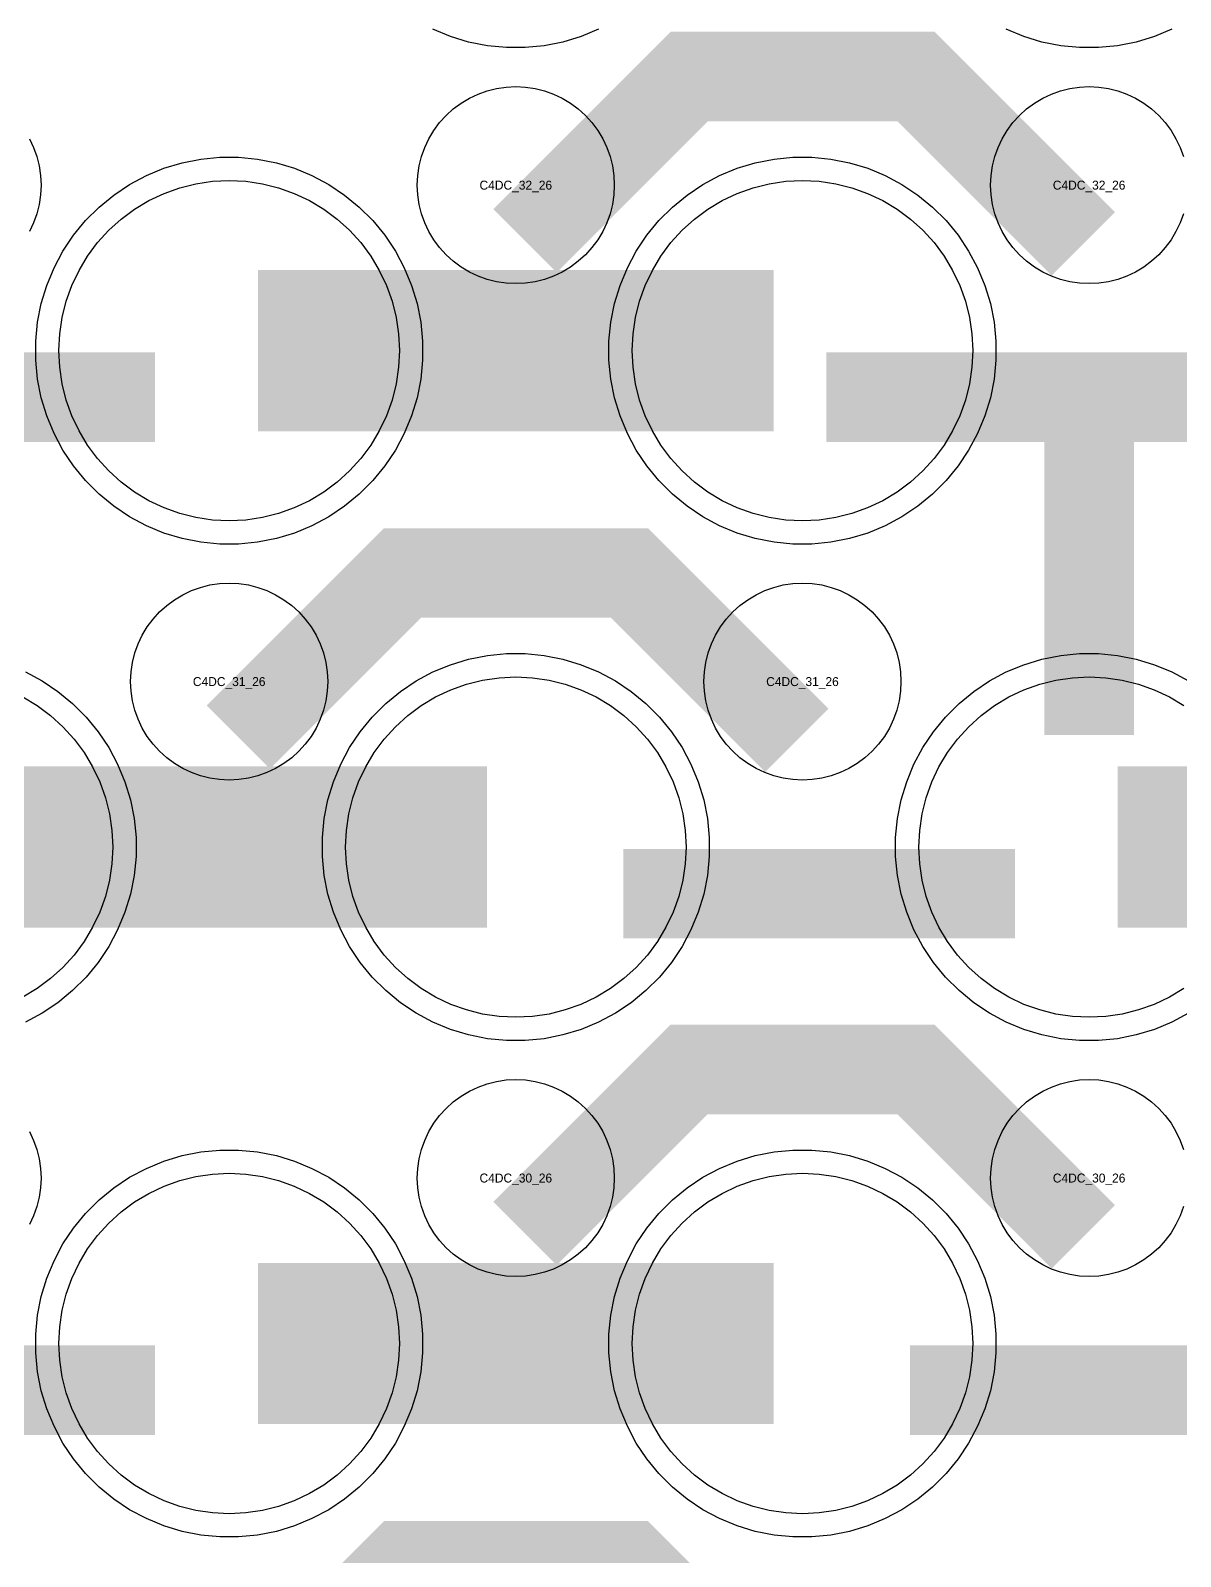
# Model space of a CAD drawing. Extents: x -11880 to 11880, y -14992 to 14992.
# Drawn here: x -3735.4 to -3414.5, y -10742.1 to -10316.2 of the extents above; entities that cross this region are included whole.
import ezdxf
from ezdxf.enums import TextEntityAlignment as Align

# ---------------------------------------------------------------- set-up
doc = ezdxf.new("R2010")
doc.units = 0
doc.header["$MEASUREMENT"] = 0
for name, color, linetype in [('GDS_775_DT_237', 138, 'CONTINUOUS'), ('RDL1_FS', 34, 'CONTINUOUS'), ('RDL_BS', 160, 'CONTINUOUS')]:
    doc.layers.add(name, color=color, linetype=linetype)

msp = doc.modelspace()

# ---------------------------------------------------------------- linework, layer by layer
at = {"layer": 'RDL1_FS', "color": 240, "true_color": 0xed1f24}
for points in [[(-3680, -10453.024), (-3684.657, -10452.795), (-3689.268, -10452.111), (-3693.791, -10450.979), (-3698.181, -10449.407), (-3702.395, -10447.415), (-3706.395, -10445.017), (-3710.14, -10442.239), (-3713.594, -10439.109), (-3716.724, -10435.655), (-3719.502, -10431.91), (-3721.9, -10427.91), (-3723.892, -10423.696), (-3725.464, -10419.306), (-3726.596, -10414.783), (-3727.28, -10410.172), (-3727.509, -10405.515), (-3727.28, -10400.858), (-3726.596, -10396.247), (-3725.464, -10391.724), (-3723.892, -10387.334), (-3721.9, -10383.12), (-3719.502, -10379.12), (-3716.724, -10375.375), (-3713.594, -10371.921), (-3710.14, -10368.791), (-3706.395, -10366.013), (-3702.395, -10363.615), (-3698.181, -10361.623), (-3693.791, -10360.051), (-3689.268, -10358.919), (-3684.657, -10358.235), (-3680, -10358.006), (-3675.343, -10358.235), (-3670.732, -10358.919), (-3666.209, -10360.051), (-3661.819, -10361.623), (-3657.605, -10363.615), (-3653.605, -10366.013), (-3649.86, -10368.791), (-3646.406, -10371.921), (-3643.276, -10375.375), (-3640.498, -10379.12), (-3638.1, -10383.12), (-3636.108, -10387.334), (-3634.536, -10391.724), (-3633.404, -10396.247), (-3632.72, -10400.858), (-3632.491, -10405.515), (-3632.72, -10410.172), (-3633.404, -10414.783), (-3634.536, -10419.306), (-3636.108, -10423.696), (-3638.1, -10427.91), (-3640.498, -10431.91), (-3643.276, -10435.655), (-3646.406, -10439.109), (-3649.86, -10442.239), (-3653.605, -10445.017), (-3657.605, -10447.415), (-3661.819, -10449.407), (-3666.209, -10450.979), (-3670.732, -10452.111), (-3675.343, -10452.795)], [(-3520, -10453.024), (-3524.657, -10452.795), (-3529.268, -10452.111), (-3533.791, -10450.979), (-3538.181, -10449.407), (-3542.395, -10447.415), (-3546.395, -10445.017), (-3550.14, -10442.239), (-3553.594, -10439.109), (-3556.724, -10435.655), (-3559.502, -10431.91), (-3561.9, -10427.91), (-3563.892, -10423.696), (-3565.464, -10419.306), (-3566.596, -10414.783), (-3567.28, -10410.172), (-3567.509, -10405.515), (-3567.28, -10400.858), (-3566.596, -10396.247), (-3565.464, -10391.724), (-3563.892, -10387.334), (-3561.9, -10383.12), (-3559.502, -10379.12), (-3556.724, -10375.375), (-3553.594, -10371.921), (-3550.14, -10368.791), (-3546.395, -10366.013), (-3542.395, -10363.615), (-3538.181, -10361.623), (-3533.791, -10360.051), (-3529.268, -10358.919), (-3524.657, -10358.235), (-3520, -10358.006), (-3515.343, -10358.235), (-3510.732, -10358.919), (-3506.209, -10360.051), (-3501.819, -10361.623), (-3497.605, -10363.615), (-3493.605, -10366.013), (-3489.86, -10368.791), (-3486.406, -10371.921), (-3483.276, -10375.375), (-3480.498, -10379.12), (-3478.1, -10383.12), (-3476.108, -10387.334), (-3474.536, -10391.724), (-3473.404, -10396.247), (-3472.72, -10400.858), (-3472.491, -10405.515), (-3472.72, -10410.172), (-3473.404, -10414.783), (-3474.536, -10419.306), (-3476.108, -10423.696), (-3478.1, -10427.91), (-3480.498, -10431.91), (-3483.276, -10435.655), (-3486.406, -10439.109), (-3489.86, -10442.239), (-3493.605, -10445.017), (-3497.605, -10447.415), (-3501.819, -10449.407), (-3506.209, -10450.979), (-3510.732, -10452.111), (-3515.343, -10452.795)], [(-3600, -10591.589), (-3604.657, -10591.36), (-3609.268, -10590.676), (-3613.791, -10589.544), (-3618.181, -10587.972), (-3622.395, -10585.98), (-3626.395, -10583.582), (-3630.14, -10580.804), (-3633.594, -10577.674), (-3636.724, -10574.22), (-3639.502, -10570.475), (-3641.9, -10566.475), (-3643.892, -10562.261), (-3645.464, -10557.871), (-3646.596, -10553.348), (-3647.28, -10548.737), (-3647.509, -10544.08), (-3647.28, -10539.423), (-3646.596, -10534.812), (-3645.464, -10530.289), (-3643.892, -10525.899), (-3641.9, -10521.685), (-3639.502, -10517.685), (-3636.724, -10513.94), (-3633.594, -10510.486), (-3630.14, -10507.356), (-3626.395, -10504.578), (-3622.395, -10502.18), (-3618.181, -10500.188), (-3613.791, -10498.616), (-3609.268, -10497.484), (-3604.657, -10496.8), (-3600, -10496.571), (-3595.343, -10496.8), (-3590.732, -10497.484), (-3586.209, -10498.616), (-3581.819, -10500.188), (-3577.605, -10502.18), (-3573.605, -10504.578), (-3569.86, -10507.356), (-3566.406, -10510.486), (-3563.276, -10513.94), (-3560.498, -10517.685), (-3558.1, -10521.685), (-3556.108, -10525.899), (-3554.536, -10530.289), (-3553.404, -10534.812), (-3552.72, -10539.423), (-3552.491, -10544.08), (-3552.72, -10548.737), (-3553.404, -10553.348), (-3554.536, -10557.871), (-3556.108, -10562.261), (-3558.1, -10566.475), (-3560.498, -10570.475), (-3563.276, -10574.22), (-3566.406, -10577.674), (-3569.86, -10580.804), (-3573.605, -10583.582), (-3577.605, -10585.98), (-3581.819, -10587.972), (-3586.209, -10589.544), (-3590.732, -10590.676), (-3595.343, -10591.36)]]:
    msp.add_lwpolyline(points, close=True, dxfattribs=at)
for points in [[(-3671.998, -10405.515, 45, 45, 0), (-3599.998, -10405.515, 45, 45, 0)], [(-3599.998, -10405.515, 45, 45, 0), (-3527.998, -10405.515, 45, 45, 0)], [(-3751.998, -10544.08, 45, 45, 0), (-3679.998, -10544.08, 45, 45, 0)], [(-3679.998, -10544.08, 45, 45, 0), (-3607.998, -10544.08, 45, 45, 0)], [(-3431.998, -10544.08, 45, 45, 0), (-3359.998, -10544.08, 45, 45, 0)]]:
    msp.add_lwpolyline(points, format="xyseb", dxfattribs=at)
for points in [[(-3413.605, -10583.582), (-3417.605, -10585.98), (-3421.819, -10587.972), (-3426.209, -10589.544), (-3430.732, -10590.676), (-3435.343, -10591.36), (-3440, -10591.589), (-3444.657, -10591.36), (-3449.268, -10590.676), (-3453.791, -10589.544), (-3458.181, -10587.972), (-3462.395, -10585.98), (-3466.395, -10583.582), (-3470.14, -10580.804), (-3473.594, -10577.674), (-3476.724, -10574.22), (-3479.502, -10570.475), (-3481.9, -10566.475), (-3483.892, -10562.261), (-3485.464, -10557.871), (-3486.596, -10553.348), (-3487.28, -10548.737), (-3487.509, -10544.08), (-3487.28, -10539.423), (-3486.596, -10534.812), (-3485.464, -10530.289), (-3483.892, -10525.899), (-3481.9, -10521.685), (-3479.502, -10517.685), (-3476.724, -10513.94), (-3473.594, -10510.486), (-3470.14, -10507.356), (-3466.395, -10504.578), (-3462.395, -10502.18), (-3458.181, -10500.188), (-3453.791, -10498.616), (-3449.268, -10497.484), (-3444.657, -10496.8), (-3440, -10496.571), (-3435.343, -10496.8), (-3430.732, -10497.484), (-3426.209, -10498.616), (-3421.819, -10500.188), (-3417.605, -10502.18), (-3413.605, -10504.578)], [(-3737.605, -10502.18), (-3733.605, -10504.578), (-3729.86, -10507.356), (-3726.406, -10510.486), (-3723.276, -10513.94), (-3720.498, -10517.685), (-3718.1, -10521.685), (-3716.108, -10525.899), (-3714.536, -10530.289), (-3713.404, -10534.812), (-3712.72, -10539.423), (-3712.491, -10544.08), (-3712.72, -10548.737), (-3713.404, -10553.348), (-3714.536, -10557.871), (-3716.108, -10562.261), (-3718.1, -10566.475), (-3720.498, -10570.475), (-3723.276, -10574.22), (-3726.406, -10577.674), (-3729.86, -10580.804), (-3733.605, -10583.582), (-3737.605, -10585.98)]]:
    msp.add_lwpolyline(points, dxfattribs=at)
at = {"layer": 'RDL1_FS'}
for points in [[(-3680, -10730.149), (-3684.657, -10729.92), (-3689.268, -10729.236), (-3693.791, -10728.104), (-3698.181, -10726.532), (-3702.395, -10724.54), (-3706.395, -10722.142), (-3710.14, -10719.364), (-3713.594, -10716.234), (-3716.724, -10712.78), (-3719.502, -10709.035), (-3721.9, -10705.035), (-3723.892, -10700.821), (-3725.464, -10696.431), (-3726.596, -10691.908), (-3727.28, -10687.297), (-3727.509, -10682.64), (-3727.28, -10677.983), (-3726.596, -10673.372), (-3725.464, -10668.849), (-3723.892, -10664.459), (-3721.9, -10660.245), (-3719.502, -10656.245), (-3716.724, -10652.5), (-3713.594, -10649.046), (-3710.14, -10645.916), (-3706.395, -10643.138), (-3702.395, -10640.74), (-3698.181, -10638.748), (-3693.791, -10637.176), (-3689.268, -10636.044), (-3684.657, -10635.36), (-3680, -10635.131), (-3675.343, -10635.36), (-3670.732, -10636.044), (-3666.209, -10637.176), (-3661.819, -10638.748), (-3657.605, -10640.74), (-3653.605, -10643.138), (-3649.86, -10645.916), (-3646.406, -10649.046), (-3643.276, -10652.5), (-3640.498, -10656.245), (-3638.1, -10660.245), (-3636.108, -10664.459), (-3634.536, -10668.849), (-3633.404, -10673.372), (-3632.72, -10677.983), (-3632.491, -10682.64), (-3632.72, -10687.297), (-3633.404, -10691.908), (-3634.536, -10696.431), (-3636.108, -10700.821), (-3638.1, -10705.035), (-3640.498, -10709.035), (-3643.276, -10712.78), (-3646.406, -10716.234), (-3649.86, -10719.364), (-3653.605, -10722.142), (-3657.605, -10724.54), (-3661.819, -10726.532), (-3666.209, -10728.104), (-3670.732, -10729.236), (-3675.343, -10729.92)], [(-3520, -10730.149), (-3524.657, -10729.92), (-3529.268, -10729.236), (-3533.791, -10728.104), (-3538.181, -10726.532), (-3542.395, -10724.54), (-3546.395, -10722.142), (-3550.14, -10719.364), (-3553.594, -10716.234), (-3556.724, -10712.78), (-3559.502, -10709.035), (-3561.9, -10705.035), (-3563.892, -10700.821), (-3565.464, -10696.431), (-3566.596, -10691.908), (-3567.28, -10687.297), (-3567.509, -10682.64), (-3567.28, -10677.983), (-3566.596, -10673.372), (-3565.464, -10668.849), (-3563.892, -10664.459), (-3561.9, -10660.245), (-3559.502, -10656.245), (-3556.724, -10652.5), (-3553.594, -10649.046), (-3550.14, -10645.916), (-3546.395, -10643.138), (-3542.395, -10640.74), (-3538.181, -10638.748), (-3533.791, -10637.176), (-3529.268, -10636.044), (-3524.657, -10635.36), (-3520, -10635.131), (-3515.343, -10635.36), (-3510.732, -10636.044), (-3506.209, -10637.176), (-3501.819, -10638.748), (-3497.605, -10640.74), (-3493.605, -10643.138), (-3489.86, -10645.916), (-3486.406, -10649.046), (-3483.276, -10652.5), (-3480.498, -10656.245), (-3478.1, -10660.245), (-3476.108, -10664.459), (-3474.536, -10668.849), (-3473.404, -10673.372), (-3472.72, -10677.983), (-3472.491, -10682.64), (-3472.72, -10687.297), (-3473.404, -10691.908), (-3474.536, -10696.431), (-3476.108, -10700.821), (-3478.1, -10705.035), (-3480.498, -10709.035), (-3483.276, -10712.78), (-3486.406, -10716.234), (-3489.86, -10719.364), (-3493.605, -10722.142), (-3497.605, -10724.54), (-3501.819, -10726.532), (-3506.209, -10728.104), (-3510.732, -10729.236), (-3515.343, -10729.92)]]:
    msp.add_lwpolyline(points, close=True, dxfattribs=at)
for points in [[(-3671.998, -10682.64, 45, 45, 0), (-3599.998, -10682.64, 45, 45, 0)], [(-3599.998, -10682.64, 45, 45, 0), (-3527.998, -10682.64, 45, 45, 0)]]:
    msp.add_lwpolyline(points, format="xyseb", dxfattribs=at)
at = {"layer": 'RDL_BS'}
for points in [[(-3576.885, -10315.825), (-3581.795, -10317.856), (-3586.835, -10319.387), (-3592.062, -10320.433), (-3597.356, -10320.95), (-3602.644, -10320.95), (-3607.938, -10320.433), (-3613.165, -10319.387), (-3618.205, -10317.856), (-3623.115, -10315.825)], [(-3416.885, -10315.825), (-3421.795, -10317.856), (-3426.835, -10319.387), (-3432.062, -10320.433), (-3437.356, -10320.95), (-3442.644, -10320.95), (-3447.938, -10320.433), (-3453.165, -10319.387), (-3458.205, -10317.856), (-3463.115, -10315.825)], [(-3413.691, -10367.311), (-3414.598, -10369.846), (-3415.75, -10372.283), (-3417.143, -10374.607), (-3418.746, -10376.77), (-3420.558, -10378.769), (-3422.557, -10380.581), (-3424.72, -10382.184), (-3427.044, -10383.577), (-3429.481, -10384.729), (-3432.016, -10385.636), (-3434.635, -10386.293), (-3437.307, -10386.689), (-3440, -10386.821), (-3442.693, -10386.689), (-3445.365, -10386.293), (-3447.984, -10385.636), (-3450.519, -10384.729), (-3452.956, -10383.577), (-3455.28, -10382.184), (-3457.443, -10380.581), (-3459.442, -10378.769), (-3461.254, -10376.77), (-3462.857, -10374.607), (-3464.25, -10372.283), (-3465.402, -10369.846), (-3466.309, -10367.311), (-3466.966, -10364.692), (-3467.362, -10362.02), (-3467.494, -10359.327), (-3467.362, -10356.634), (-3466.966, -10353.962), (-3466.309, -10351.343), (-3465.402, -10348.808), (-3464.25, -10346.371), (-3462.857, -10344.047), (-3461.254, -10341.884), (-3459.442, -10339.885), (-3457.443, -10338.073), (-3455.28, -10336.47), (-3452.956, -10335.077), (-3450.519, -10333.925), (-3447.984, -10333.018), (-3445.365, -10332.361), (-3442.693, -10331.965), (-3440, -10331.833), (-3437.307, -10331.965), (-3434.635, -10332.361), (-3432.016, -10333.018), (-3429.481, -10333.925), (-3427.044, -10335.077), (-3424.72, -10336.47), (-3422.557, -10338.073), (-3420.558, -10339.885), (-3418.746, -10341.884), (-3417.143, -10344.047), (-3415.75, -10346.371), (-3414.598, -10348.808), (-3413.691, -10351.343)], [(-3735.75, -10346.371), (-3734.598, -10348.808), (-3733.691, -10351.343), (-3733.034, -10353.962), (-3732.638, -10356.634), (-3732.506, -10359.327), (-3732.638, -10362.02), (-3733.034, -10364.692), (-3733.691, -10367.311), (-3734.598, -10369.846), (-3735.75, -10372.283)], [(-3413.691, -10644.436), (-3414.598, -10646.971), (-3415.75, -10649.408), (-3417.143, -10651.732), (-3418.746, -10653.895), (-3420.558, -10655.894), (-3422.557, -10657.706), (-3424.72, -10659.309), (-3427.044, -10660.702), (-3429.481, -10661.854), (-3432.016, -10662.761), (-3434.635, -10663.418), (-3437.307, -10663.814), (-3440, -10663.946), (-3442.693, -10663.814), (-3445.365, -10663.418), (-3447.984, -10662.761), (-3450.519, -10661.854), (-3452.956, -10660.702), (-3455.28, -10659.309), (-3457.443, -10657.706), (-3459.442, -10655.894), (-3461.254, -10653.895), (-3462.857, -10651.732), (-3464.25, -10649.408), (-3465.402, -10646.971), (-3466.309, -10644.436), (-3466.966, -10641.817), (-3467.362, -10639.145), (-3467.494, -10636.452), (-3467.362, -10633.759), (-3466.966, -10631.087), (-3466.309, -10628.468), (-3465.402, -10625.933), (-3464.25, -10623.496), (-3462.857, -10621.172), (-3461.254, -10619.009), (-3459.442, -10617.01), (-3457.443, -10615.198), (-3455.28, -10613.595), (-3452.956, -10612.202), (-3450.519, -10611.05), (-3447.984, -10610.143), (-3445.365, -10609.486), (-3442.693, -10609.09), (-3440, -10608.958), (-3437.307, -10609.09), (-3434.635, -10609.486), (-3432.016, -10610.143), (-3429.481, -10611.05), (-3427.044, -10612.202), (-3424.72, -10613.595), (-3422.557, -10615.198), (-3420.558, -10617.01), (-3418.746, -10619.009), (-3417.143, -10621.172), (-3415.75, -10623.496), (-3414.598, -10625.933), (-3413.691, -10628.468)], [(-3735.75, -10623.496), (-3734.598, -10625.933), (-3733.691, -10628.468), (-3733.034, -10631.087), (-3732.638, -10633.759), (-3732.506, -10636.452), (-3732.638, -10639.145), (-3733.034, -10641.817), (-3733.691, -10644.436), (-3734.598, -10646.971), (-3735.75, -10649.408)]]:
    msp.add_lwpolyline(points, dxfattribs=at)
for points in [[(-3597.438, -10374.829, 25, 25, 0), (-3551.623, -10329.014, 25, 25, 0), (-3518.07, -10329.014, 25, 25, 0)], [(-3441.599, -10375.728, 25, 25, 0), (-3488.313, -10329.014, 25, 25, 0), (-3518.071, -10329.014, 25, 25, 0)], [(-3440, -10436.497, 25, 25, 0), (-3440, -10482.117, 25, 25, 0)], [(-3677.438, -10513.394, 25, 25, 0), (-3631.623, -10467.579, 25, 25, 0), (-3598.07, -10467.579, 25, 25, 0)], [(-3521.599, -10514.293, 25, 25, 0), (-3568.313, -10467.579, 25, 25, 0), (-3598.071, -10467.579, 25, 25, 0)], [(-3597.438, -10651.954, 25, 25, 0), (-3551.623, -10606.139, 25, 25, 0), (-3518.07, -10606.139, 25, 25, 0)], [(-3441.599, -10652.853, 25, 25, 0), (-3488.313, -10606.139, 25, 25, 0), (-3518.071, -10606.139, 25, 25, 0)], [(-3809.984, -10695.653, 25, 25, 0), (-3700.719, -10695.653, 25, 25, 0)], [(-3489.984, -10695.653, 25, 25, 0), (-3380.719, -10695.653, 25, 25, 0)], [(-3677.438, -10790.519, 25, 25, 0), (-3631.623, -10744.704, 25, 25, 0), (-3598.07, -10744.704, 25, 25, 0)], [(-3521.599, -10791.418, 25, 25, 0), (-3568.313, -10744.704, 25, 25, 0), (-3598.071, -10744.704, 25, 25, 0)]]:
    msp.add_lwpolyline(points, format="xyseb", dxfattribs=at)
for points in [[(-3600, -10386.821), (-3602.693, -10386.689), (-3605.365, -10386.293), (-3607.984, -10385.636), (-3610.519, -10384.729), (-3612.956, -10383.577), (-3615.28, -10382.184), (-3617.443, -10380.581), (-3619.442, -10378.769), (-3621.254, -10376.77), (-3622.857, -10374.607), (-3624.25, -10372.283), (-3625.402, -10369.846), (-3626.309, -10367.311), (-3626.966, -10364.692), (-3627.362, -10362.02), (-3627.494, -10359.327), (-3627.362, -10356.634), (-3626.966, -10353.962), (-3626.309, -10351.343), (-3625.402, -10348.808), (-3624.25, -10346.371), (-3622.857, -10344.047), (-3621.254, -10341.884), (-3619.442, -10339.885), (-3617.443, -10338.073), (-3615.28, -10336.47), (-3612.956, -10335.077), (-3610.519, -10333.925), (-3607.984, -10333.018), (-3605.365, -10332.361), (-3602.693, -10331.965), (-3600, -10331.833), (-3597.307, -10331.965), (-3594.635, -10332.361), (-3592.016, -10333.018), (-3589.481, -10333.925), (-3587.044, -10335.077), (-3584.72, -10336.47), (-3582.557, -10338.073), (-3580.558, -10339.885), (-3578.746, -10341.884), (-3577.143, -10344.047), (-3575.75, -10346.371), (-3574.598, -10348.808), (-3573.691, -10351.343), (-3573.034, -10353.962), (-3572.638, -10356.634), (-3572.506, -10359.327), (-3572.638, -10362.02), (-3573.034, -10364.692), (-3573.691, -10367.311), (-3574.598, -10369.846), (-3575.75, -10372.283), (-3577.143, -10374.607), (-3578.746, -10376.77), (-3580.558, -10378.769), (-3582.557, -10380.581), (-3584.72, -10382.184), (-3587.044, -10383.577), (-3589.481, -10384.729), (-3592.016, -10385.636), (-3594.635, -10386.293), (-3597.307, -10386.689)], [(-3680, -10525.386), (-3682.693, -10525.254), (-3685.365, -10524.858), (-3687.984, -10524.201), (-3690.519, -10523.294), (-3692.956, -10522.142), (-3695.28, -10520.749), (-3697.443, -10519.146), (-3699.442, -10517.334), (-3701.254, -10515.335), (-3702.857, -10513.172), (-3704.25, -10510.848), (-3705.402, -10508.411), (-3706.309, -10505.876), (-3706.966, -10503.257), (-3707.362, -10500.585), (-3707.494, -10497.892), (-3707.362, -10495.199), (-3706.966, -10492.527), (-3706.309, -10489.908), (-3705.402, -10487.373), (-3704.25, -10484.936), (-3702.857, -10482.612), (-3701.254, -10480.449), (-3699.442, -10478.45), (-3697.443, -10476.638), (-3695.28, -10475.035), (-3692.956, -10473.642), (-3690.519, -10472.49), (-3687.984, -10471.583), (-3685.365, -10470.926), (-3682.693, -10470.53), (-3680, -10470.398), (-3677.307, -10470.53), (-3674.635, -10470.926), (-3672.016, -10471.583), (-3669.481, -10472.49), (-3667.044, -10473.642), (-3664.72, -10475.035), (-3662.557, -10476.638), (-3660.558, -10478.45), (-3658.746, -10480.449), (-3657.143, -10482.612), (-3655.75, -10484.936), (-3654.598, -10487.373), (-3653.691, -10489.908), (-3653.034, -10492.527), (-3652.638, -10495.199), (-3652.506, -10497.892), (-3652.638, -10500.585), (-3653.034, -10503.257), (-3653.691, -10505.876), (-3654.598, -10508.411), (-3655.75, -10510.848), (-3657.143, -10513.172), (-3658.746, -10515.335), (-3660.558, -10517.334), (-3662.557, -10519.146), (-3664.72, -10520.749), (-3667.044, -10522.142), (-3669.481, -10523.294), (-3672.016, -10524.201), (-3674.635, -10524.858), (-3677.307, -10525.254)], [(-3520, -10525.386), (-3522.693, -10525.254), (-3525.365, -10524.858), (-3527.984, -10524.201), (-3530.519, -10523.294), (-3532.956, -10522.142), (-3535.28, -10520.749), (-3537.443, -10519.146), (-3539.442, -10517.334), (-3541.254, -10515.335), (-3542.857, -10513.172), (-3544.25, -10510.848), (-3545.402, -10508.411), (-3546.309, -10505.876), (-3546.966, -10503.257), (-3547.362, -10500.585), (-3547.494, -10497.892), (-3547.362, -10495.199), (-3546.966, -10492.527), (-3546.309, -10489.908), (-3545.402, -10487.373), (-3544.25, -10484.936), (-3542.857, -10482.612), (-3541.254, -10480.449), (-3539.442, -10478.45), (-3537.443, -10476.638), (-3535.28, -10475.035), (-3532.956, -10473.642), (-3530.519, -10472.49), (-3527.984, -10471.583), (-3525.365, -10470.926), (-3522.693, -10470.53), (-3520, -10470.398), (-3517.307, -10470.53), (-3514.635, -10470.926), (-3512.016, -10471.583), (-3509.481, -10472.49), (-3507.044, -10473.642), (-3504.72, -10475.035), (-3502.557, -10476.638), (-3500.558, -10478.45), (-3498.746, -10480.449), (-3497.143, -10482.612), (-3495.75, -10484.936), (-3494.598, -10487.373), (-3493.691, -10489.908), (-3493.034, -10492.527), (-3492.638, -10495.199), (-3492.506, -10497.892), (-3492.638, -10500.585), (-3493.034, -10503.257), (-3493.691, -10505.876), (-3494.598, -10508.411), (-3495.75, -10510.848), (-3497.143, -10513.172), (-3498.746, -10515.335), (-3500.558, -10517.334), (-3502.557, -10519.146), (-3504.72, -10520.749), (-3507.044, -10522.142), (-3509.481, -10523.294), (-3512.016, -10524.201), (-3514.635, -10524.858), (-3517.307, -10525.254)], [(-3600, -10663.946), (-3602.693, -10663.814), (-3605.365, -10663.418), (-3607.984, -10662.761), (-3610.519, -10661.854), (-3612.956, -10660.702), (-3615.28, -10659.309), (-3617.443, -10657.706), (-3619.442, -10655.894), (-3621.254, -10653.895), (-3622.857, -10651.732), (-3624.25, -10649.408), (-3625.402, -10646.971), (-3626.309, -10644.436), (-3626.966, -10641.817), (-3627.362, -10639.145), (-3627.494, -10636.452), (-3627.362, -10633.759), (-3626.966, -10631.087), (-3626.309, -10628.468), (-3625.402, -10625.933), (-3624.25, -10623.496), (-3622.857, -10621.172), (-3621.254, -10619.009), (-3619.442, -10617.01), (-3617.443, -10615.198), (-3615.28, -10613.595), (-3612.956, -10612.202), (-3610.519, -10611.05), (-3607.984, -10610.143), (-3605.365, -10609.486), (-3602.693, -10609.09), (-3600, -10608.958), (-3597.307, -10609.09), (-3594.635, -10609.486), (-3592.016, -10610.143), (-3589.481, -10611.05), (-3587.044, -10612.202), (-3584.72, -10613.595), (-3582.557, -10615.198), (-3580.558, -10617.01), (-3578.746, -10619.009), (-3577.143, -10621.172), (-3575.75, -10623.496), (-3574.598, -10625.933), (-3573.691, -10628.468), (-3573.034, -10631.087), (-3572.638, -10633.759), (-3572.506, -10636.452), (-3572.638, -10639.145), (-3573.034, -10641.817), (-3573.691, -10644.436), (-3574.598, -10646.971), (-3575.75, -10649.408), (-3577.143, -10651.732), (-3578.746, -10653.895), (-3580.558, -10655.894), (-3582.557, -10657.706), (-3584.72, -10659.309), (-3587.044, -10660.702), (-3589.481, -10661.854), (-3592.016, -10662.761), (-3594.635, -10663.418), (-3597.307, -10663.814)], [(-3682.644, -10736.64), (-3687.938, -10736.123), (-3693.165, -10735.077), (-3698.205, -10733.546), (-3703.115, -10731.515), (-3707.777, -10729.023), (-3712.191, -10726.076), (-3716.292, -10722.714), (-3720.074, -10718.932), (-3723.436, -10714.831), (-3726.383, -10710.417), (-3728.875, -10705.755), (-3730.906, -10700.845), (-3732.437, -10695.805), (-3733.483, -10690.578), (-3734, -10685.284), (-3734, -10679.996), (-3733.483, -10674.702), (-3732.437, -10669.475), (-3730.906, -10664.435), (-3728.875, -10659.525), (-3726.383, -10654.863), (-3723.436, -10650.449), (-3720.074, -10646.348), (-3716.292, -10642.566), (-3712.191, -10639.204), (-3707.777, -10636.257), (-3703.115, -10633.765), (-3698.205, -10631.734), (-3693.165, -10630.203), (-3687.938, -10629.157), (-3682.644, -10628.64), (-3677.356, -10628.64), (-3672.062, -10629.157), (-3666.835, -10630.203), (-3661.795, -10631.734), (-3656.885, -10633.765), (-3652.223, -10636.257), (-3647.809, -10639.204), (-3643.708, -10642.566), (-3639.926, -10646.348), (-3636.564, -10650.449), (-3633.617, -10654.863), (-3631.125, -10659.525), (-3629.094, -10664.435), (-3627.563, -10669.475), (-3626.517, -10674.702), (-3626, -10679.996), (-3626, -10685.284), (-3626.517, -10690.578), (-3627.563, -10695.805), (-3629.094, -10700.845), (-3631.125, -10705.755), (-3633.617, -10710.417), (-3636.564, -10714.831), (-3639.926, -10718.932), (-3643.708, -10722.714), (-3647.809, -10726.076), (-3652.223, -10729.023), (-3656.885, -10731.515), (-3661.795, -10733.546), (-3666.835, -10735.077), (-3672.062, -10736.123), (-3677.356, -10736.64)], [(-3522.644, -10736.64), (-3527.938, -10736.123), (-3533.165, -10735.077), (-3538.205, -10733.546), (-3543.115, -10731.515), (-3547.777, -10729.023), (-3552.191, -10726.076), (-3556.292, -10722.714), (-3560.074, -10718.932), (-3563.436, -10714.831), (-3566.383, -10710.417), (-3568.875, -10705.755), (-3570.906, -10700.845), (-3572.437, -10695.805), (-3573.483, -10690.578), (-3574, -10685.284), (-3574, -10679.996), (-3573.483, -10674.702), (-3572.437, -10669.475), (-3570.906, -10664.435), (-3568.875, -10659.525), (-3566.383, -10654.863), (-3563.436, -10650.449), (-3560.074, -10646.348), (-3556.292, -10642.566), (-3552.191, -10639.204), (-3547.777, -10636.257), (-3543.115, -10633.765), (-3538.205, -10631.734), (-3533.165, -10630.203), (-3527.938, -10629.157), (-3522.644, -10628.64), (-3517.356, -10628.64), (-3512.062, -10629.157), (-3506.835, -10630.203), (-3501.795, -10631.734), (-3496.885, -10633.765), (-3492.223, -10636.257), (-3487.809, -10639.204), (-3483.708, -10642.566), (-3479.926, -10646.348), (-3476.564, -10650.449), (-3473.617, -10654.863), (-3471.125, -10659.525), (-3469.094, -10664.435), (-3467.563, -10669.475), (-3466.517, -10674.702), (-3466, -10679.996), (-3466, -10685.284), (-3466.517, -10690.578), (-3467.563, -10695.805), (-3469.094, -10700.845), (-3471.125, -10705.755), (-3473.617, -10710.417), (-3476.564, -10714.831), (-3479.926, -10718.932), (-3483.708, -10722.714), (-3487.809, -10726.076), (-3492.223, -10729.023), (-3496.885, -10731.515), (-3501.795, -10733.546), (-3506.835, -10735.077), (-3512.062, -10736.123), (-3517.356, -10736.64)]]:
    msp.add_lwpolyline(points, close=True, dxfattribs=at)
at = {"layer": 'RDL_BS', "color": 240, "true_color": 0xed1f24}
for points in [[(-3682.644, -10459.515), (-3687.938, -10458.998), (-3693.165, -10457.952), (-3698.205, -10456.421), (-3703.115, -10454.39), (-3707.777, -10451.898), (-3712.191, -10448.951), (-3716.292, -10445.589), (-3720.074, -10441.807), (-3723.436, -10437.706), (-3726.383, -10433.292), (-3728.875, -10428.63), (-3730.906, -10423.72), (-3732.437, -10418.68), (-3733.483, -10413.453), (-3734, -10408.159), (-3734, -10402.871), (-3733.483, -10397.577), (-3732.437, -10392.35), (-3730.906, -10387.31), (-3728.875, -10382.4), (-3726.383, -10377.738), (-3723.436, -10373.324), (-3720.074, -10369.223), (-3716.292, -10365.441), (-3712.191, -10362.079), (-3707.777, -10359.132), (-3703.115, -10356.64), (-3698.205, -10354.609), (-3693.165, -10353.078), (-3687.938, -10352.032), (-3682.644, -10351.515), (-3677.356, -10351.515), (-3672.062, -10352.032), (-3666.835, -10353.078), (-3661.795, -10354.609), (-3656.885, -10356.64), (-3652.223, -10359.132), (-3647.809, -10362.079), (-3643.708, -10365.441), (-3639.926, -10369.223), (-3636.564, -10373.324), (-3633.617, -10377.738), (-3631.125, -10382.4), (-3629.094, -10387.31), (-3627.563, -10392.35), (-3626.517, -10397.577), (-3626, -10402.871), (-3626, -10408.159), (-3626.517, -10413.453), (-3627.563, -10418.68), (-3629.094, -10423.72), (-3631.125, -10428.63), (-3633.617, -10433.292), (-3636.564, -10437.706), (-3639.926, -10441.807), (-3643.708, -10445.589), (-3647.809, -10448.951), (-3652.223, -10451.898), (-3656.885, -10454.39), (-3661.795, -10456.421), (-3666.835, -10457.952), (-3672.062, -10458.998), (-3677.356, -10459.515)], [(-3522.644, -10459.515), (-3527.938, -10458.998), (-3533.165, -10457.952), (-3538.205, -10456.421), (-3543.115, -10454.39), (-3547.777, -10451.898), (-3552.191, -10448.951), (-3556.292, -10445.589), (-3560.074, -10441.807), (-3563.436, -10437.706), (-3566.383, -10433.292), (-3568.875, -10428.63), (-3570.906, -10423.72), (-3572.437, -10418.68), (-3573.483, -10413.453), (-3574, -10408.159), (-3574, -10402.871), (-3573.483, -10397.577), (-3572.437, -10392.35), (-3570.906, -10387.31), (-3568.875, -10382.4), (-3566.383, -10377.738), (-3563.436, -10373.324), (-3560.074, -10369.223), (-3556.292, -10365.441), (-3552.191, -10362.079), (-3547.777, -10359.132), (-3543.115, -10356.64), (-3538.205, -10354.609), (-3533.165, -10353.078), (-3527.938, -10352.032), (-3522.644, -10351.515), (-3517.356, -10351.515), (-3512.062, -10352.032), (-3506.835, -10353.078), (-3501.795, -10354.609), (-3496.885, -10356.64), (-3492.223, -10359.132), (-3487.809, -10362.079), (-3483.708, -10365.441), (-3479.926, -10369.223), (-3476.564, -10373.324), (-3473.617, -10377.738), (-3471.125, -10382.4), (-3469.094, -10387.31), (-3467.563, -10392.35), (-3466.517, -10397.577), (-3466, -10402.871), (-3466, -10408.159), (-3466.517, -10413.453), (-3467.563, -10418.68), (-3469.094, -10423.72), (-3471.125, -10428.63), (-3473.617, -10433.292), (-3476.564, -10437.706), (-3479.926, -10441.807), (-3483.708, -10445.589), (-3487.809, -10448.951), (-3492.223, -10451.898), (-3496.885, -10454.39), (-3501.795, -10456.421), (-3506.835, -10457.952), (-3512.062, -10458.998), (-3517.356, -10459.515)], [(-3602.644, -10598.08), (-3607.938, -10597.563), (-3613.165, -10596.517), (-3618.205, -10594.986), (-3623.115, -10592.955), (-3627.777, -10590.463), (-3632.191, -10587.516), (-3636.292, -10584.154), (-3640.074, -10580.372), (-3643.436, -10576.271), (-3646.383, -10571.857), (-3648.875, -10567.195), (-3650.906, -10562.285), (-3652.437, -10557.245), (-3653.483, -10552.018), (-3654, -10546.724), (-3654, -10541.436), (-3653.483, -10536.142), (-3652.437, -10530.915), (-3650.906, -10525.875), (-3648.875, -10520.965), (-3646.383, -10516.303), (-3643.436, -10511.889), (-3640.074, -10507.788), (-3636.292, -10504.006), (-3632.191, -10500.644), (-3627.777, -10497.697), (-3623.115, -10495.205), (-3618.205, -10493.174), (-3613.165, -10491.643), (-3607.938, -10490.597), (-3602.644, -10490.08), (-3597.356, -10490.08), (-3592.062, -10490.597), (-3586.835, -10491.643), (-3581.795, -10493.174), (-3576.885, -10495.205), (-3572.223, -10497.697), (-3567.809, -10500.644), (-3563.708, -10504.006), (-3559.926, -10507.788), (-3556.564, -10511.889), (-3553.617, -10516.303), (-3551.125, -10520.965), (-3549.094, -10525.875), (-3547.563, -10530.915), (-3546.517, -10536.142), (-3546, -10541.436), (-3546, -10546.724), (-3546.517, -10552.018), (-3547.563, -10557.245), (-3549.094, -10562.285), (-3551.125, -10567.195), (-3553.617, -10571.857), (-3556.564, -10576.271), (-3559.926, -10580.372), (-3563.708, -10584.154), (-3567.809, -10587.516), (-3572.223, -10590.463), (-3576.885, -10592.955), (-3581.795, -10594.986), (-3586.835, -10596.517), (-3592.062, -10597.563), (-3597.356, -10598.08)]]:
    msp.add_lwpolyline(points, close=True, dxfattribs=at)
for points in [[(-3440, -10512.805, 25, 25, 0), (-3440, -10406.028, 25, 25, 0)], [(-3809.984, -10418.528, 25, 25, 0), (-3700.719, -10418.528, 25, 25, 0)], [(-3427.5, -10418.528, 25, 25, 0), (-3513.333, -10418.528, 25, 25, 0)], [(-3467.056, -10418.528, 25, 25, 0), (-3508.26, -10418.528, 25, 25, 0)], [(-3489.984, -10418.528, 25, 25, 0), (-3380.719, -10418.528, 25, 25, 0)], [(-3569.984, -10557.093, 25, 25, 0), (-3460.719, -10557.093, 25, 25, 0)]]:
    msp.add_lwpolyline(points, format="xyseb", dxfattribs=at)
for points in [[(-3412.223, -10590.463), (-3416.885, -10592.955), (-3421.795, -10594.986), (-3426.835, -10596.517), (-3432.062, -10597.563), (-3437.356, -10598.08), (-3442.644, -10598.08), (-3447.938, -10597.563), (-3453.165, -10596.517), (-3458.205, -10594.986), (-3463.115, -10592.955), (-3467.777, -10590.463), (-3472.191, -10587.516), (-3476.292, -10584.154), (-3480.074, -10580.372), (-3483.436, -10576.271), (-3486.383, -10571.857), (-3488.875, -10567.195), (-3490.906, -10562.285), (-3492.437, -10557.245), (-3493.483, -10552.018), (-3494, -10546.724), (-3494, -10541.436), (-3493.483, -10536.142), (-3492.437, -10530.915), (-3490.906, -10525.875), (-3488.875, -10520.965), (-3486.383, -10516.303), (-3483.436, -10511.889), (-3480.074, -10507.788), (-3476.292, -10504.006), (-3472.191, -10500.644), (-3467.777, -10497.697), (-3463.115, -10495.205), (-3458.205, -10493.174), (-3453.165, -10491.643), (-3447.938, -10490.597), (-3442.644, -10490.08), (-3437.356, -10490.08), (-3432.062, -10490.597), (-3426.835, -10491.643), (-3421.795, -10493.174), (-3416.885, -10495.205), (-3412.223, -10497.697)], [(-3736.885, -10495.205), (-3732.223, -10497.697), (-3727.809, -10500.644), (-3723.708, -10504.006), (-3719.926, -10507.788), (-3716.564, -10511.889), (-3713.617, -10516.303), (-3711.125, -10520.965), (-3709.094, -10525.875), (-3707.563, -10530.915), (-3706.517, -10536.142), (-3706, -10541.436), (-3706, -10546.724), (-3706.517, -10552.018), (-3707.563, -10557.245), (-3709.094, -10562.285), (-3711.125, -10567.195), (-3713.617, -10571.857), (-3716.564, -10576.271), (-3719.926, -10580.372), (-3723.708, -10584.154), (-3727.809, -10587.516), (-3732.223, -10590.463), (-3736.885, -10592.955)]]:
    msp.add_lwpolyline(points, dxfattribs=at)

# ---------------------------------------------------------------- texts
at = {"layer": 'GDS_775_DT_237'}
for s, p in [('C4DC_32_26', (-3600, -10359.327)), ('C4DC_32_26', (-3600, -10359.327)), ('C4DC_32_26', (-3440, -10359.327)), ('C4DC_32_26', (-3440, -10359.327)), ('C4DC_31_26', (-3680, -10497.892)), ('C4DC_31_26', (-3680, -10497.892)), ('C4DC_31_26', (-3520, -10497.892)), ('C4DC_31_26', (-3520, -10497.892)), ('C4DC_30_26', (-3600, -10636.452)), ('C4DC_30_26', (-3600, -10636.452)), ('C4DC_30_26', (-3440, -10636.452)), ('C4DC_30_26', (-3440, -10636.452))]:
    msp.add_text(s, height=2.5, dxfattribs=at).set_placement(p, align=Align.MIDDLE_CENTER)

doc.saveas('drawing.dxf')
